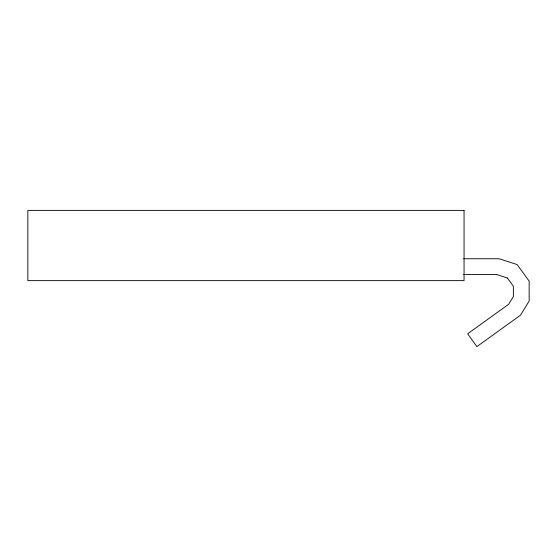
<?xml version="1.0" encoding="UTF-8"?>
<svg xmlns="http://www.w3.org/2000/svg" width="557" height="557" viewBox="0 0 557 557"><rect width="100%" height="100%" fill="white"/><g stroke="black" fill="none" stroke-linecap="round" stroke-linejoin="round"><path stroke-width="0.84" d="M463.64 258.754L499.204 258.754L517.161 264.589L529.15 281.097L529.15 301.045L520.496 315.192L476.889 346.607L467.664 333.803L508.687 304.247L513.366 296.596L513.366 286.221L507.399 278.006M463.709 274.524L496.705 274.538M496.691 274.524L507.413 278.02M464.058 210.393L27.85 210.393L27.85 280.624L464.058 280.624L464.058 210.393"/></g></svg>
